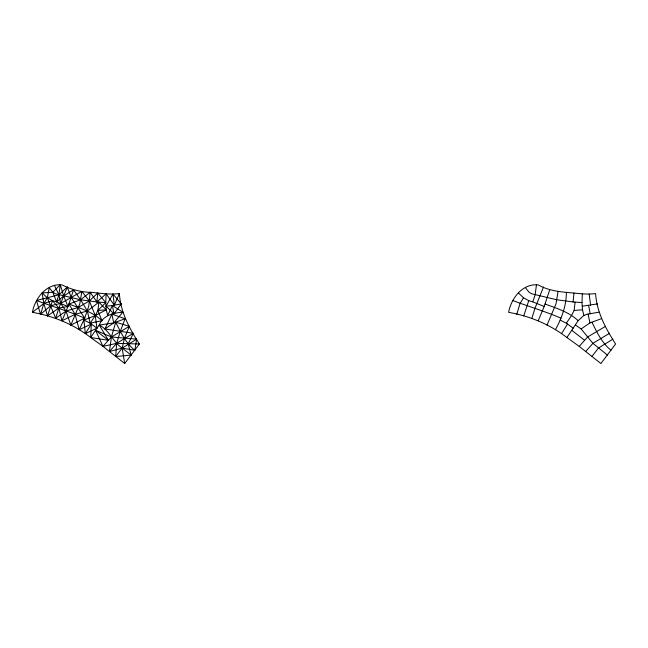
<?xml version="1.0" encoding="UTF-8"?>
<svg xmlns="http://www.w3.org/2000/svg" width="648" height="648" viewBox="0 0 648 648"><rect width="100%" height="100%" fill="white"/><g stroke="black" fill="none" stroke-linecap="round" stroke-linejoin="round"><path stroke-width="0.97" d="M121.273 303.904L112.42 305.548L107.649 315.446L106.288 309.785L105.77 302.576L106.126 293.811L96.876 301.976L80.627 299.781L55.671 293.844L52.828 292.24L49.28 287.761L47.32 297.764L43.837 303.466L40.541 314.361L36.458 300.486L58.919 294.8L67.295 287.007L71.248 297.554L84.726 318.144L79.21 329.719L75.095 314.312L68.931 304.05L73.508 289.834L80.627 299.781L87.375 311.016L90.145 323.166L96.941 328.196L90.696 337.519L102.611 346.105L124.7 363.528L139.385 344.007C129.487 328.512 120.585 312.287 119.37 293.576C110.217 294.816 101.015 293.293 91.911 292.402C81.365 292.289 71.442 289.64 62.087 284.918C46.478 283.168 34.935 298.307 32.4 312.344C53.509 316.054 73.678 324.397 90.696 337.519L108.402 340.289L111.448 336.96L129.365 326.3L115.7 322.186L111.448 336.96L109.423 351.564L122.172 348.106L136.647 339.171L134.825 350.26L122.172 348.106C112.954 341.909 109.358 330.172 99.266 325.061C103.016 315.22 113.53 312.984 122.837 312.166L112.42 305.548L106.029 306.18L112.971 294.03L121.273 303.904L113.991 313.851L106.029 306.18M566.911 337.519C549.893 324.397 529.724 316.054 508.615 312.344C511.151 298.307 522.693 283.168 538.302 284.918C550.111 291.616 563.574 292.086 576.785 293.333C583.03 293.957 589.34 294.435 595.585 293.576C596.8 312.287 605.702 328.512 615.6 344.007L600.915 363.528L578.826 346.105L566.911 337.519L578.154 320.671L583.864 315.446L582.503 309.785L581.985 302.576L582.341 293.811M90.696 337.519L91.319 324.041L79.21 329.719M115.652 356.546L116.689 343.343L120.277 331.444L125.072 318.727L111.902 314.126L104.919 328.941L133.318 333.299L128.158 343.958L131.212 355.088L115.652 356.546L122.172 348.106L124.489 338.296L129.365 326.3M83.908 320.128L95.28 315.617L106.288 309.785L98.901 302.171L96.876 301.976L90.161 292.24L80.627 299.781L68.931 304.05L67.975 306.48L58.838 308.075L47.523 315.932L43.837 303.466L42.12 292.912L52.828 292.24L60.256 284.747L58.919 294.8L56.562 301.863L67.975 306.48L61.973 320.792L75.095 314.312L87.375 311.016L98.901 302.171L105.77 302.576L97.905 310.465L95.28 315.617L90.145 323.166L83.908 320.128L85.325 333.647L96.941 328.196L99.266 325.061L113.7 322.931L125.072 318.727M536.471 284.747L535.135 294.8L532.778 301.863L544.19 306.48L538.188 320.792M90.161 292.24L88.784 306.075L84.726 318.144L70.818 325.11L66.031 311.072L60.71 303.434L58.919 294.8L54.375 285.306M566.376 292.24C566.384 305.556 561.784 318.184 555.425 329.719M96.876 301.976L97.735 293.034L105.77 302.576M581.985 302.576L573.091 301.976L573.95 293.034M90.145 323.166L101.939 320.671L97.905 310.465L98.901 302.171M560.123 320.128L566.36 323.166L571.495 315.617L574.12 310.465L575.116 302.171M40.541 314.361L50.763 305.613L60.71 303.434L81.842 291.398L79.785 303.847L70.818 325.11M558.058 291.398L556 303.847L547.034 325.11M549.723 289.834L544.19 306.48M516.756 314.361L520.052 303.466L523.535 297.764L518.335 292.912M42.12 292.912L47.32 297.764L55.663 318.29L58.838 308.075L67.295 287.007M531.878 318.29L535.054 308.075L543.51 287.007M47.523 315.932L52.529 300.664L47.32 297.764M523.738 315.932L528.744 300.664L523.535 297.764M106.126 293.811L114.356 305.224L119.37 293.576M85.325 333.647L91.319 324.041M561.541 333.647L567.535 324.041M591.867 356.546L598.388 348.106L612.862 339.171M104.919 328.941L113.7 322.931L122.837 312.166M109.423 351.564L116.689 343.343L133.318 333.299M585.638 351.564L592.904 343.343L609.533 333.299M136.647 339.171L111.448 336.96L95.54 330.294L102.967 346.397L108.402 340.289L99.266 325.061M579.182 346.397L587.663 336.96L605.58 326.3M97.735 293.034L89.343 300.956L78.116 307.508L66.031 311.072L55.663 318.29M32.4 312.344L43.837 303.466L52.529 300.664L56.562 301.863L63.707 295.966L73.508 289.834M575.481 325.061L581.135 328.941L589.915 322.931L601.287 318.727M583.864 315.446L586.975 314.28L599.052 312.166M102.967 346.397L116.689 343.343L139.385 344.007M582.244 306.18L597.488 303.904M106.288 309.785L97.905 310.465M582.503 309.785L574.12 310.465M573.091 301.976L556.843 299.781L531.887 293.844L529.043 292.24L525.496 287.761M528.744 300.664L532.778 301.863M545.146 304.05C556.745 308.335 568.92 311.996 578.154 320.671M68.931 304.05C80.53 308.335 92.705 311.996 101.939 320.671M560.941 318.144C545.154 311.38 528.703 306.536 512.673 300.486M84.726 318.144C68.939 311.38 52.488 306.536 36.458 300.486M566.36 323.166L573.156 328.196M607.435 355.088L592.904 343.343L581.135 328.941M131.212 355.088L122.172 348.106L124.7 363.528M571.755 330.294L584.618 340.289M95.54 330.294L108.402 340.289M611.04 350.26C601.976 343.076 596.962 332.319 591.916 322.186M134.825 350.26C125.761 343.076 120.747 332.319 115.7 322.186M52.529 300.664L58.838 308.075L61.973 320.792M81.842 291.398L89.343 300.956L95.28 315.617L96.941 328.196M67.975 306.48L63.707 295.966L60.256 284.747M52.828 292.24L56.562 301.863M588.117 314.126L589.915 322.931M111.902 314.126L113.7 322.931M588.635 305.548L590.207 313.851M112.42 305.548L113.991 313.851M589.186 294.03L590.571 305.224M112.971 294.03L114.356 305.224"/></g></svg>
